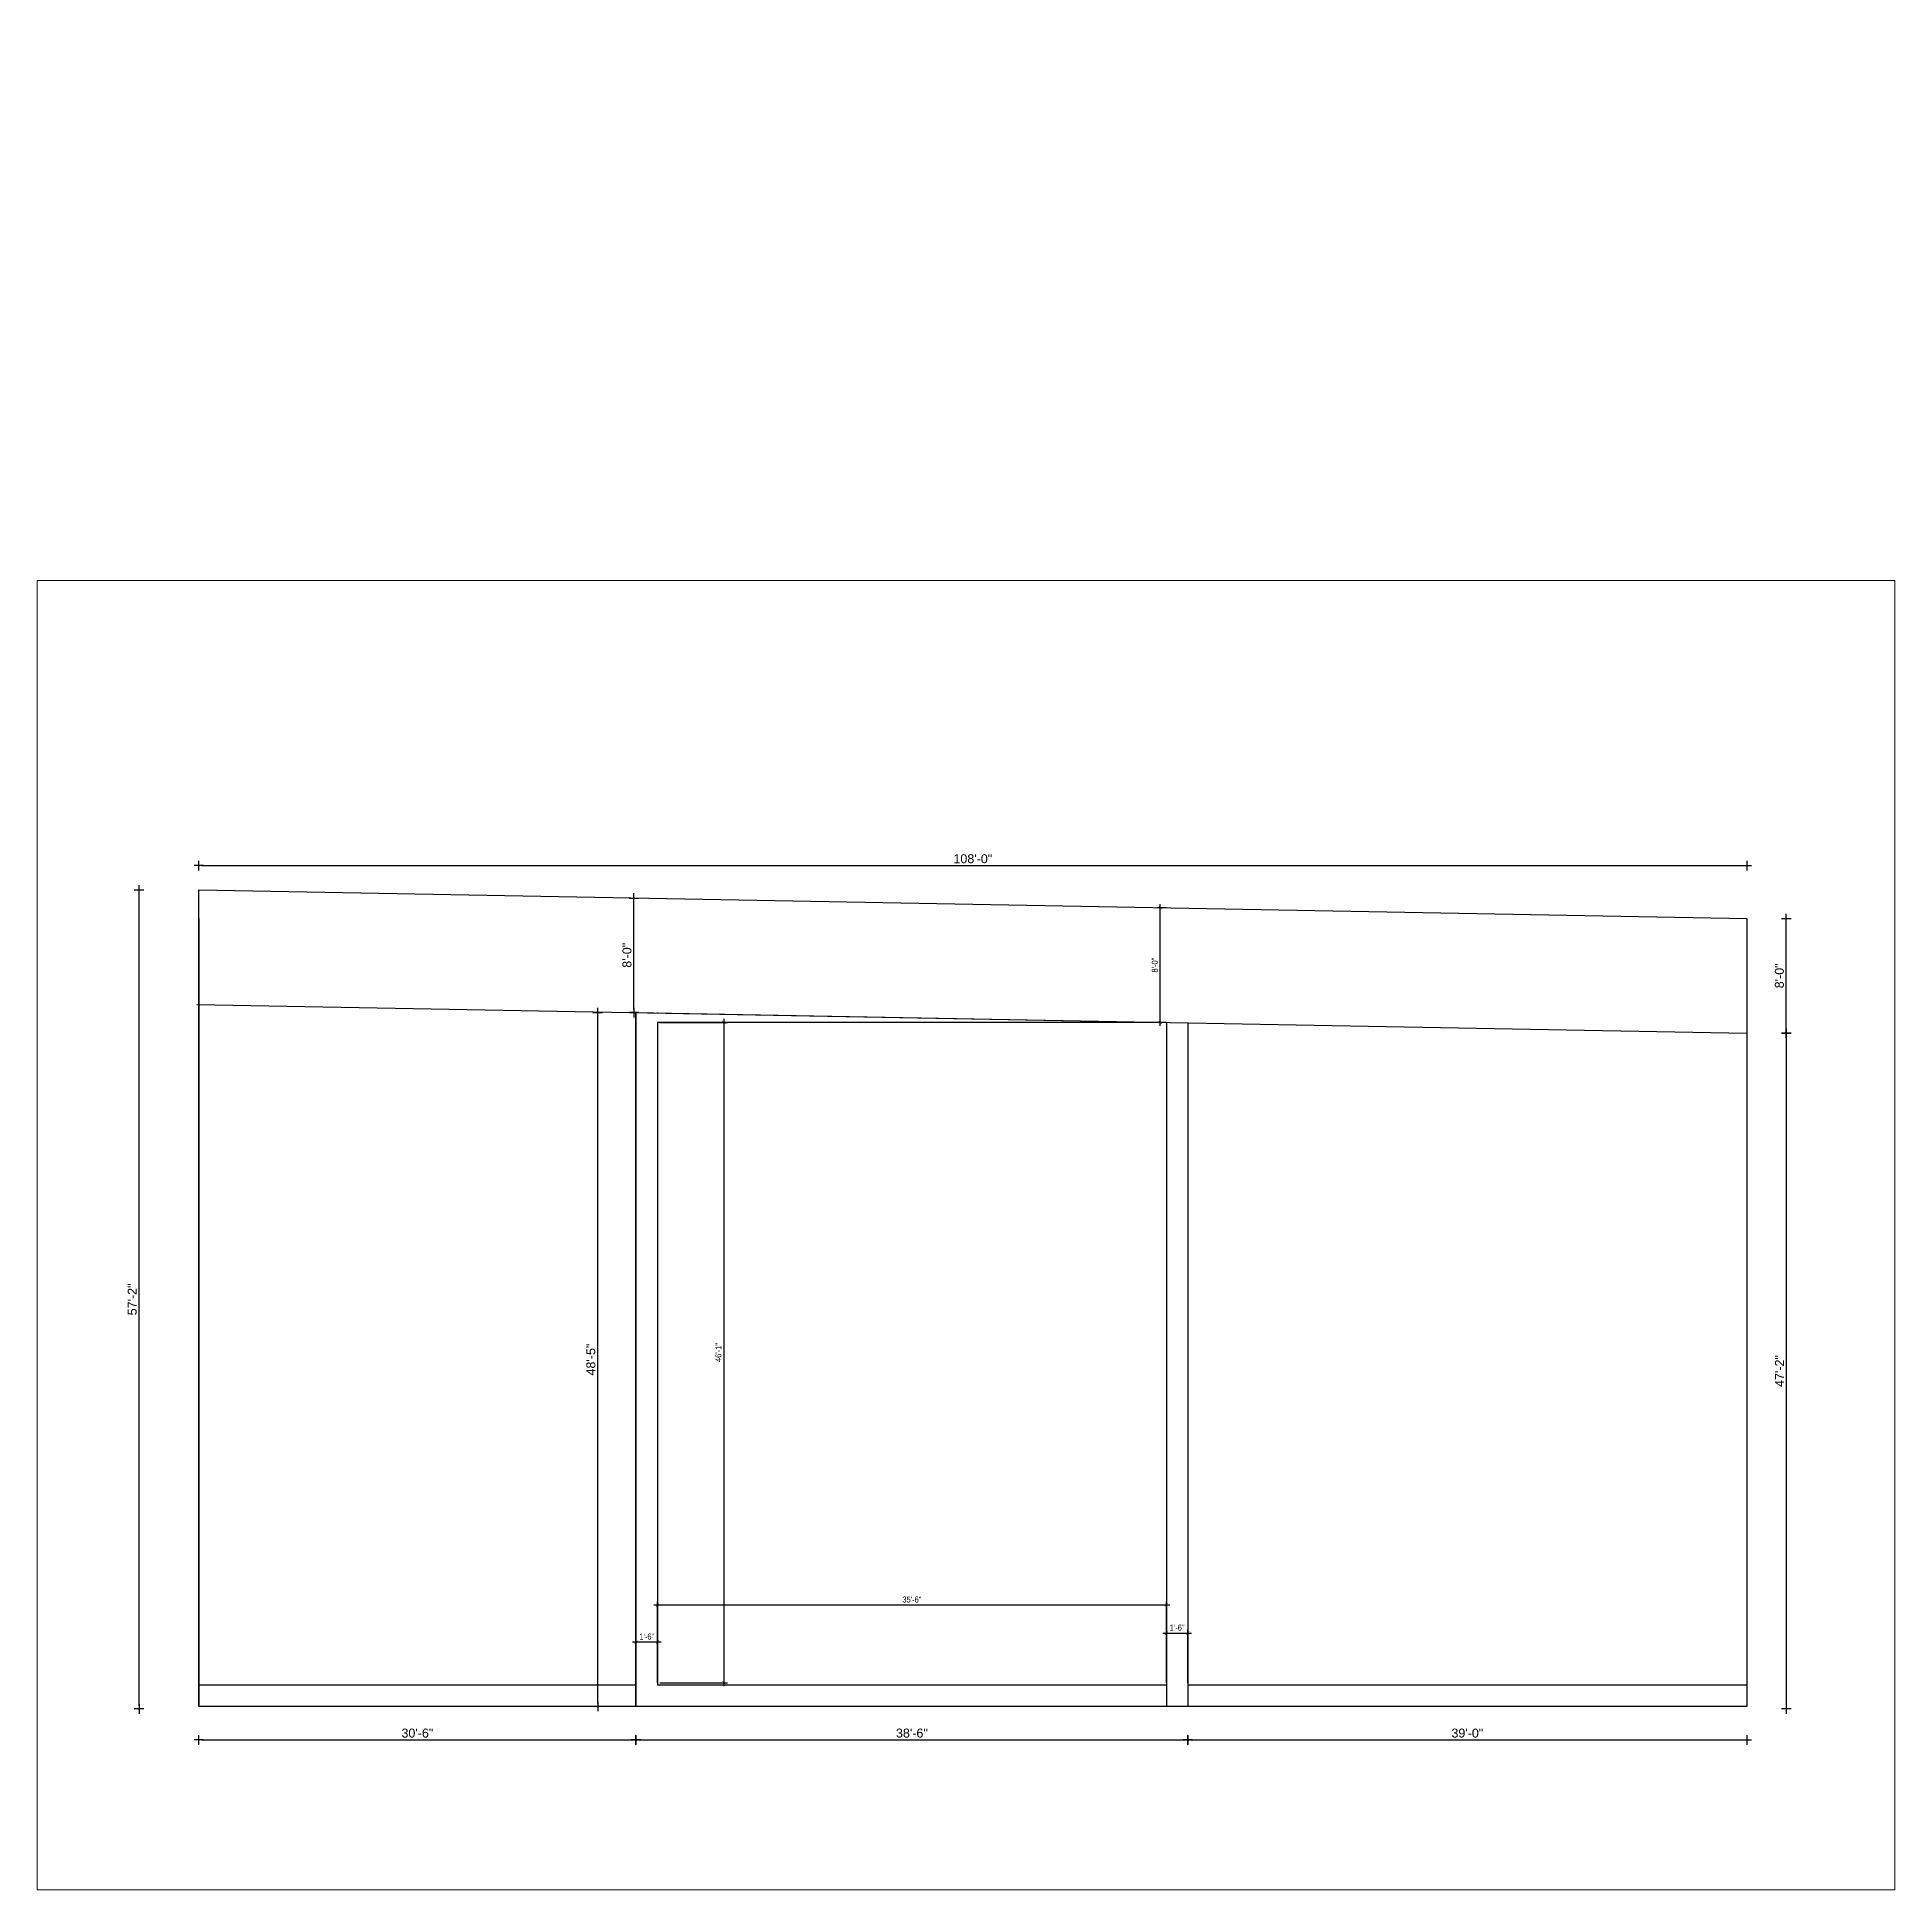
# Paper-space layout 'Layout3' of a CAD drawing. Header units: inches. Extents: x 0.2 to 11.3, y 0.1 to 11.2.
# The model-space entities are those that its viewports show. They can reach past a viewport. Long polylines and large blocks are cut down to what shows.
import ezdxf

# ---------------------------------------------------------------- set-up
doc = ezdxf.new("R2010")
doc.units = ezdxf.units.IN
doc.header["$MEASUREMENT"] = 0
doc.header["$PDMODE"] = 99
doc.linetypes.add('ACAD_ISO04W100', pattern=[30.5, 24, -3, 0.5, -3])
doc.layers.add('GRID', color=8, linetype='ACAD_ISO04W100', lineweight=15)
doc.layers.add('Rod', color=1, linetype='Continuous')
doc.layers.add('wall', color=3, linetype='Continuous')
doc.layers.add('VP', color=7, linetype='Continuous', lineweight=5, true_color=0xec51fd)
doc.layers.get('VP').off()
doc.styles.add('ARIAL', font='arial.ttf')
doc.styles.add('NARROW', font='ARIALN.TTF')
doc.dimstyles.new('3-16', dxfattribs={"dimtxt": 5, "dimasz": 2.5, "dimexe": 3, "dimexo": 2, "dimgap": 2, "dimtad": 1, "dimdec": 1, "dimzin": 3, "dimdsep": 46, "dimlunit": 4, "dimtxsty": 'NARROW', "dimblk": 'ARCHTICK', "dimcen": 0, "dimdle": 3, "dimclrd": 256, "dimclre": 256, "dimclrt": 7, "dimaunit": 1, "dimadec": 3, "dimazin": 1, "dimtfac": 1, "dimtdec": 1, "dimtofl": 0, "dimtmove": 0, "dimatfit": 3, "dimldrblk": 'CLOSED', "dimfxl": 1, "dimtolj": 1, "dimtzin": 0, "dimlwd": -1, "dimlwe": -1, "dimarcsym": 0})
doc.dimstyles.new('3-8', dxfattribs={"dimscale": 1.25, "dimtxt": 6, "dimasz": 2, "dimexe": 0.18, "dimexo": 6, "dimgap": 0, "dimtad": 0, "dimdec": 0, "dimzin": 3, "dimdsep": 46, "dimlunit": 3, "dimtxsty": 'ARIAL', "dimblk": 'DD', "dimcen": 1, "dimse1": 1, "dimse2": 1, "dimclrd": 256, "dimclrt": 256, "dimadec": 0, "dimazin": 0, "dimtfac": 0.5, "dimtdec": 0, "dimtmove": 2, "dimatfit": 0, "dimfxl": 0.18, "dimtvp": 0.75, "dimfrac": 1, "dimtolj": 1, "dimtzin": 0, "dimarcsym": 0})

# ---------------------------------------------------------------- blocks, each defined once
blk = doc.blocks.new('DD')
for p, q in [((-1.6, 0), (1.6, 0)), ((0, 1.6), (0, -1.6))]:
    blk.add_line(p, q)
at = {"const_width": 0.3}
blk.add_lwpolyline([(-0.15, 0, 1), (0.15, 0, 1)], format="xyb", close=True, dxfattribs=at)
blk = doc.blocks.new('*D1208')
at = {"layer": 'Defpoints', "color": 0}
for p in [(43448.15, -35704.35), (43814.15, -35704.35), (43814.15, -35732.36)]:
    blk.add_point(p, dxfattribs=at)
at = {"layer": 'wall', "lineweight": -2}
blk.add_line((43450.65, -35732.36), (43811.65, -35732.36), dxfattribs=at)
at = {"layer": 'wall', "lineweight": -2, "xscale": 2.5, "yscale": 2.5, "zscale": 2.5, "rotation": 180}
blk.add_blockref('DD', (43448.15, -35732.36), dxfattribs=at)
at = {"layer": 'wall', "lineweight": -2, "xscale": 2.5, "yscale": 2.5, "zscale": 2.5}
blk.add_blockref('DD', (43814.15, -35732.36), dxfattribs=at)
at = {"layer": 'wall', "insert": (43631.15, -35726.61), "char_height": 7.5, "attachment_point": 5, "style": 'ARIAL'}
blk.add_mtext('\\A1;30\'-6"', dxfattribs=at)
blk = doc.blocks.new('*D1209')
at = {"layer": 'Defpoints', "color": 0}
for p in [(43814.15, -35704.35), (44276.15, -35704.35), (44276.15, -35732.36)]:
    blk.add_point(p, dxfattribs=at)
at = {"layer": 'wall', "lineweight": -2}
blk.add_line((43816.65, -35732.36), (44273.65, -35732.36), dxfattribs=at)
at = {"layer": 'wall', "lineweight": -2, "xscale": 2.5, "yscale": 2.5, "zscale": 2.5, "rotation": 180}
blk.add_blockref('DD', (43814.15, -35732.36), dxfattribs=at)
at = {"layer": 'wall', "lineweight": -2, "xscale": 2.5, "yscale": 2.5, "zscale": 2.5}
blk.add_blockref('DD', (44276.15, -35732.36), dxfattribs=at)
at = {"layer": 'wall', "insert": (44045.15, -35726.61), "char_height": 7.5, "attachment_point": 5, "style": 'ARIAL'}
blk.add_mtext('\\A1;38\'-6"', dxfattribs=at)
blk = doc.blocks.new('*D1210')
at = {"layer": 'Defpoints', "color": 0}
for p in [(44276.15, -35704.35), (44744.15, -35704.35), (44744.15, -35732.36)]:
    blk.add_point(p, dxfattribs=at)
at = {"layer": 'wall', "lineweight": -2}
blk.add_line((44278.65, -35732.36), (44741.65, -35732.36), dxfattribs=at)
at = {"layer": 'wall', "lineweight": -2, "xscale": 2.5, "yscale": 2.5, "zscale": 2.5, "rotation": 180}
blk.add_blockref('DD', (44276.15, -35732.36), dxfattribs=at)
at = {"layer": 'wall', "lineweight": -2, "xscale": 2.5, "yscale": 2.5, "zscale": 2.5}
blk.add_blockref('DD', (44744.15, -35732.36), dxfattribs=at)
at = {"layer": 'wall', "insert": (44510.15, -35726.61), "char_height": 7.5, "attachment_point": 5, "style": 'ARIAL'}
blk.add_mtext('\\A1;39\'-0"', dxfattribs=at)
blk = doc.blocks.new('*D1211')
at = {"layer": 'Defpoints', "color": 0}
for p in [(44744.15, -35044.35), (44777.16, -35044.35), (44744.15, -35140.36)]:
    blk.add_point(p, dxfattribs=at)
at = {"layer": 'wall', "lineweight": -2}
blk.add_line((44777.16, -35137.86), (44777.16, -35046.85), dxfattribs=at)
at = {"layer": 'wall', "lineweight": -2, "xscale": 2.5, "yscale": 2.5, "zscale": 2.5}
for p, rotation in [((44777.16, -35044.35), 90), ((44777.16, -35140.36), 270)]:
    blk.add_blockref('DD', p, dxfattribs=dict(at, rotation=rotation))
at = {"layer": 'wall', "insert": (44771.41, -35092.35), "char_height": 7.5, "attachment_point": 5, "rotation": 90, "style": 'ARIAL'}
blk.add_mtext('\\A1;8\'-0"', dxfattribs=at)
blk = doc.blocks.new('*D1212')
at = {"layer": 'Defpoints', "color": 0}
for p in [(44746.15, -35140.36), (44744.15, -35706.35), (44777.16, -35706.35)]:
    blk.add_point(p, dxfattribs=at)
at = {"layer": 'wall', "lineweight": -2}
blk.add_line((44777.16, -35142.86), (44777.16, -35703.85), dxfattribs=at)
at = {"layer": 'wall', "lineweight": -2, "xscale": 2.5, "yscale": 2.5, "zscale": 2.5}
for p, rotation in [((44777.16, -35140.36), 90), ((44777.16, -35706.35), 270)]:
    blk.add_blockref('DD', p, dxfattribs=dict(at, rotation=rotation))
at = {"layer": 'wall', "insert": (44771.51, -35423.35), "char_height": 7.5, "attachment_point": 5, "rotation": 90, "style": 'ARIAL'}
blk.add_mtext('\\A1;47\'-2"', dxfattribs=at)
blk = doc.blocks.new('*D1213')
at = {"layer": 'Defpoints', "color": 0}
for p in [(43398.16, -35020.35), (43448.15, -35020.35), (43448.15, -35706.35)]:
    blk.add_point(p, dxfattribs=at)
at = {"layer": 'wall', "lineweight": -2}
blk.add_line((43398.16, -35703.85), (43398.16, -35022.85), dxfattribs=at)
at = {"layer": 'wall', "lineweight": -2, "xscale": 2.5, "yscale": 2.5, "zscale": 2.5}
for p, rotation in [((43398.16, -35020.35), 90), ((43398.16, -35706.35), 270)]:
    blk.add_blockref('DD', p, dxfattribs=dict(at, rotation=rotation))
at = {"layer": 'wall', "insert": (43392.42, -35363.35), "char_height": 7.5, "attachment_point": 5, "rotation": 90, "style": 'ARIAL'}
blk.add_mtext('\\A1;57\'-2"', dxfattribs=at)
blk = doc.blocks.new('*D1214')
at = {"layer": 'Defpoints', "color": 0}
for p in [(43782.16, -35123.14), (43814.15, -35123.14), (43814.15, -35704.35)]:
    blk.add_point(p, dxfattribs=at)
at = {"layer": 'wall', "lineweight": -2}
blk.add_line((43782.16, -35701.85), (43782.16, -35125.64), dxfattribs=at)
at = {"layer": 'wall', "lineweight": -2, "xscale": 2.5, "yscale": 2.5, "zscale": 2.5}
for p, rotation in [((43782.16, -35123.14), 90), ((43782.16, -35704.35), 270)]:
    blk.add_blockref('DD', p, dxfattribs=dict(at, rotation=rotation))
at = {"layer": 'wall', "insert": (43776.42, -35413.74), "char_height": 7.5, "attachment_point": 5, "rotation": 90, "style": 'ARIAL'}
blk.add_mtext('\\A1;48\'-5"', dxfattribs=at)
blk = doc.blocks.new('*D1215')
at = {"layer": 'Defpoints', "color": 0}
for p in [(43812.38, -35027.16), (43815.93, -35027.16), (43814.15, -35123.14)]:
    blk.add_point(p, dxfattribs=at)
at = {"layer": 'wall', "lineweight": -2}
blk.add_line((43812.38, -35120.64), (43812.38, -35029.66), dxfattribs=at)
at = {"layer": 'wall', "lineweight": -2, "xscale": 2.5, "yscale": 2.5, "zscale": 2.5}
for p, rotation in [((43812.38, -35027.16), 90), ((43812.38, -35123.14), 270)]:
    blk.add_blockref('DD', p, dxfattribs=dict(at, rotation=rotation))
at = {"layer": 'wall', "insert": (43806.63, -35075.15), "char_height": 7.5, "attachment_point": 5, "rotation": 90, "style": 'ARIAL'}
blk.add_mtext('\\A1;8\'-0"', dxfattribs=at)
blk = doc.blocks.new('*D1216')
at = {"layer": 'Defpoints', "color": 0}
for p in [(44744.15, -35000.06), (43448.15, -35020.35), (44744.15, -35044.35)]:
    blk.add_point(p, dxfattribs=at)
at = {"layer": 'wall', "lineweight": -2}
blk.add_line((43450.65, -35000.06), (44741.65, -35000.06), dxfattribs=at)
at = {"layer": 'wall', "lineweight": -2, "xscale": 2.5, "yscale": 2.5, "zscale": 2.5, "rotation": 180}
blk.add_blockref('DD', (43448.15, -35000.06), dxfattribs=at)
at = {"layer": 'wall', "lineweight": -2, "xscale": 2.5, "yscale": 2.5, "zscale": 2.5}
blk.add_blockref('DD', (44744.15, -35000.06), dxfattribs=at)
at = {"layer": 'wall', "insert": (44096.15, -34994.31), "char_height": 7.5, "attachment_point": 5, "style": 'ARIAL'}
blk.add_mtext('\\A1;108\'-0"', dxfattribs=at)
blk = doc.blocks.new('_ArchTick')
at = {"layer": 'GRID', "color": 0, "const_width": 0.15}
blk.add_lwpolyline([(-0.5, -0.5), (0.5, 0.5)], dxfattribs=at)
blk = doc.blocks.new('*D1220')
at = {"layer": 'Defpoints', "color": 0}
for p in [(43814.15, -35650.32), (43814.15, -35686.35), (43832.15, -35686.35)]:
    blk.add_point(p, dxfattribs=at)
at = {"layer": 'Rod'}
for p, q in [((43835.15, -35650.32), (43811.15, -35650.32)), ((43814.15, -35684.35), (43814.15, -35647.32)), ((43832.15, -35684.35), (43832.15, -35647.32))]:
    blk.add_line(p, q, dxfattribs=at)
at = {"layer": 'Rod', "xscale": 2.5, "yscale": 2.5, "zscale": 2.5, "rotation": 180}
blk.add_blockref('_ArchTick', (43814.15, -35650.32), dxfattribs=at)
at = {"layer": 'Rod', "xscale": 2.5, "yscale": 2.5, "zscale": 2.5}
blk.add_blockref('_ArchTick', (43832.15, -35650.32), dxfattribs=at)
at = {"layer": 'Rod', "color": 7, "insert": (43823.15, -35645.76), "char_height": 5, "attachment_point": 5, "style": 'NARROW'}
blk.add_mtext('\\A1;1\'-6"', dxfattribs=at)
blk = doc.blocks.new('_Closed')
at = {"layer": 'wall', "color": 0, "lineweight": -2}
for p, q in [((-1, 0.17), (0, 0)), ((-1, 0.17), (-1, -0.17)), ((0, 0), (-1, -0.17)), ((0, 0), (-1, 0))]:
    blk.add_line(p, q, dxfattribs=at)
blk = doc.blocks.new('*D1221')
at = {"layer": 'Defpoints', "color": 0}
for p in [(44276.15, -35642.76), (44258.15, -35686.35), (44276.15, -35686.35)]:
    blk.add_point(p, dxfattribs=at)
at = {"layer": 'Rod'}
for p, q in [((44255.15, -35642.76), (44279.15, -35642.76)), ((44258.15, -35684.35), (44258.15, -35639.76)), ((44276.15, -35684.35), (44276.15, -35639.76))]:
    blk.add_line(p, q, dxfattribs=at)
at = {"layer": 'Rod', "xscale": 2.5, "yscale": 2.5, "zscale": 2.5, "rotation": 180}
blk.add_blockref('_ArchTick', (44258.15, -35642.76), dxfattribs=at)
at = {"layer": 'Rod', "xscale": 2.5, "yscale": 2.5, "zscale": 2.5}
blk.add_blockref('_ArchTick', (44276.15, -35642.76), dxfattribs=at)
at = {"layer": 'Rod', "color": 7, "insert": (44267.15, -35638.21), "char_height": 5, "attachment_point": 5, "style": 'NARROW'}
blk.add_mtext('\\A1;1\'-6"', dxfattribs=at)
blk = doc.blocks.new('*D1222')
at = {"layer": 'Defpoints', "color": 0}
for p in [(44253.08, -35035.38), (44259.93, -35035.38), (44258.15, -35131.36)]:
    blk.add_point(p, dxfattribs=at)
at = {"layer": 'Rod'}
for p, q in [((44253.08, -35134.36), (44253.08, -35032.38)), ((44257.93, -35035.38), (44250.08, -35035.38)), ((44256.15, -35131.36), (44250.08, -35131.36))]:
    blk.add_line(p, q, dxfattribs=at)
at = {"layer": 'Rod', "xscale": 2.5, "yscale": 2.5, "zscale": 2.5}
for p, rotation in [((44253.08, -35035.38), 90), ((44253.08, -35131.36), 270)]:
    blk.add_blockref('_ArchTick', p, dxfattribs=dict(at, rotation=rotation))
at = {"layer": 'Rod', "color": 7, "insert": (44248.53, -35083.37), "char_height": 5, "attachment_point": 5, "rotation": 90, "style": 'NARROW'}
blk.add_mtext('\\A1;8\'-0"', dxfattribs=at)
blk = doc.blocks.new('*D1223')
at = {"layer": 'Defpoints', "color": 0}
for p in [(44258.15, -35619.28), (43832.15, -35686.35), (44258.15, -35684.35)]:
    blk.add_point(p, dxfattribs=at)
at = {"layer": 'Rod'}
for p, q in [((43829.15, -35619.28), (44261.15, -35619.28)), ((43832.15, -35684.35), (43832.15, -35616.28)), ((44258.15, -35682.35), (44258.15, -35616.28))]:
    blk.add_line(p, q, dxfattribs=at)
at = {"layer": 'Rod', "xscale": 2.5, "yscale": 2.5, "zscale": 2.5, "rotation": 180}
blk.add_blockref('_ArchTick', (43832.15, -35619.28), dxfattribs=at)
at = {"layer": 'Rod', "xscale": 2.5, "yscale": 2.5, "zscale": 2.5}
blk.add_blockref('_ArchTick', (44258.15, -35619.28), dxfattribs=at)
at = {"layer": 'Rod', "color": 7, "insert": (44045.15, -35614.73), "char_height": 5, "attachment_point": 5, "style": 'NARROW'}
blk.add_mtext('\\A1;35\'-6"', dxfattribs=at)
blk = doc.blocks.new('*D1224')
at = {"layer": 'Defpoints', "color": 0}
for p in [(43832.15, -35131.36), (43832.15, -35684.35), (43887.72, -35684.35)]:
    blk.add_point(p, dxfattribs=at)
at = {"layer": 'Rod'}
for p, q in [((43834.15, -35131.36), (43890.72, -35131.36)), ((43887.72, -35128.36), (43887.72, -35687.35)), ((43834.15, -35684.35), (43890.72, -35684.35))]:
    blk.add_line(p, q, dxfattribs=at)
at = {"layer": 'Rod', "xscale": 2.5, "yscale": 2.5, "zscale": 2.5}
for p, rotation in [((43887.72, -35131.36), 90), ((43887.72, -35684.35), 270)]:
    blk.add_blockref('_ArchTick', p, dxfattribs=dict(at, rotation=rotation))
at = {"layer": 'Rod', "color": 7, "insert": (43883.17, -35407.85), "char_height": 5, "attachment_point": 5, "rotation": 90, "style": 'NARROW'}
blk.add_mtext('\\A1;46\'-1"', dxfattribs=at)

msp = doc.modelspace()

# ---------------------------------------------------------------- linework, layer by layer
at = {"layer": 'Rod'}
for p, q in [((43448.153, -35704.345), (43448.153, -35020.345)), ((43448.153, -35020.345), (44744.153, -35044.345)), ((43448.153, -35044.345), (43448.153, -35704.345)), ((44744.153, -35044.345), (44744.153, -35704.345)), ((44744.153, -35044.345), (44744.153, -35704.345)), ((43446.375, -35116.329), (44744.153, -35140.362)), ((43814.153, -35123.139), (43814.153, -35704.345)), ((43814.153, -35123.139), (44276.153, -35131.695)), ((43814.153, -35704.345), (43814.153, -35123.139)), ((43832.153, -35123.139), (43832.153, -35123.473)), ((43832.153, -35131.362), (43832.153, -35686.345)), ((44258.153, -35131.362), (43832.153, -35131.362)), ((44258.153, -35131.362), (44258.153, -35686.345)), ((44258.153, -35131.362), (44258.153, -35704.345)), ((44276.153, -35131.695), (44276.153, -35704.345)), ((43814.153, -35686.345), (43448.153, -35686.345)), ((44258.153, -35686.345), (43832.153, -35686.345)), ((44744.153, -35686.345), (44276.153, -35686.345)), ((44744.153, -35704.345), (43448.153, -35704.345)), ((44276.153, -35704.345), (43814.153, -35704.345))]:
    msp.add_line(p, q, dxfattribs=at)

# ---------------------------------------------------------------- dimensions: what is measured, and where the dimension line sits
for base, p1, p2, picture, middle in [((44253.084, -35035.378), (44258.153, -35131.362), (44259.93, -35035.378), '*D1222', (44248.531, -35083.37)), ((43887.724, -35684.345), (43832.153, -35131.362), (43832.153, -35684.345), '*D1224', (43883.171, -35407.853))]:
    dim = msp.add_linear_dim(base=base, p1=p1, p2=p2, angle=90, dimstyle='3-16', dxfattribs=at)
    dim.commit()
    dim.dimension.update_dxf_attribs({"geometry": picture, "text_midpoint": middle})
for base, p1, p2, picture, middle in [((44258.153, -35619.282), (43832.153, -35686.345), (44258.153, -35684.345), '*D1223', (44045.153, -35614.729)), ((43814.153, -35650.318), (43832.153, -35686.345), (43814.153, -35686.345), '*D1220', (43823.153, -35645.765)), ((44276.153, -35642.763), (44258.153, -35686.345), (44276.153, -35686.345), '*D1221', (44267.153, -35638.21))]:
    dim = msp.add_linear_dim(base=base, p1=p1, p2=p2, dimstyle='3-16', dxfattribs=at)
    dim.commit()
    dim.dimension.update_dxf_attribs({"geometry": picture, "text_midpoint": middle})
at = {"layer": 'wall'}
for base, p1, p2, picture, middle in [((44744.153, -35000.058), (43448.153, -35020.345), (44744.153, -35044.345), '*D1216', (44096.153, -34994.314)), ((43814.153, -35732.36), (43448.153, -35704.345), (43814.153, -35704.345), '*D1208', (43631.153, -35726.612)), ((44276.153, -35732.36), (43814.153, -35704.345), (44276.153, -35704.345), '*D1209', (44045.153, -35726.612)), ((44744.153, -35732.36), (44276.153, -35704.345), (44744.153, -35704.345), '*D1210', (44510.153, -35726.612))]:
    dim = msp.add_linear_dim(base=base, p1=p1, p2=p2, dimstyle='3-8', dxfattribs=at)
    dim.commit()
    dim.dimension.update_dxf_attribs({"geometry": picture, "text_midpoint": middle})
for base, p1, p2, picture, middle in [((43398.162, -35020.345), (43448.153, -35706.345), (43448.153, -35020.345), '*D1213', (43392.418, -35363.345)), ((43812.375, -35027.156), (43814.153, -35123.139), (43815.93, -35027.156), '*D1215', (43806.631, -35075.148)), ((44777.159, -35044.345), (44744.153, -35140.362), (44744.153, -35044.345), '*D1211', (44771.415, -35092.353)), ((43782.163, -35123.139), (43814.153, -35704.345), (43814.153, -35123.139), '*D1214', (43776.419, -35413.742)), ((44777.159, -35706.345), (44746.153, -35140.362), (44744.153, -35706.345), '*D1212', (44771.511, -35423.353))]:
    dim = msp.add_linear_dim(base=base, p1=p1, p2=p2, angle=90, dimstyle='3-8', dxfattribs=at)
    dim.commit()
    dim.dimension.update_dxf_attribs({"geometry": picture, "text_midpoint": middle})

psp = doc.layouts.new('Layout3')

# ---------------------------------------------------------------- viewports
at = {"layer": 'Rod'}
psp.add_viewport(center=(5.764, 4.034), size=(11.038, 7.7838), view_center_point=(44090.446, -35309.481), view_height=1096.71962, status=3, dxfattribs=at)
at = {"layer": 'VP'}
psp.add_viewport(center=(6.972, 10.67), size=(1.414, 0.96923), view_center_point=(34866.426, -3825.752), view_height=79.86116, dxfattribs=at)

doc.saveas('drawing.dxf')
